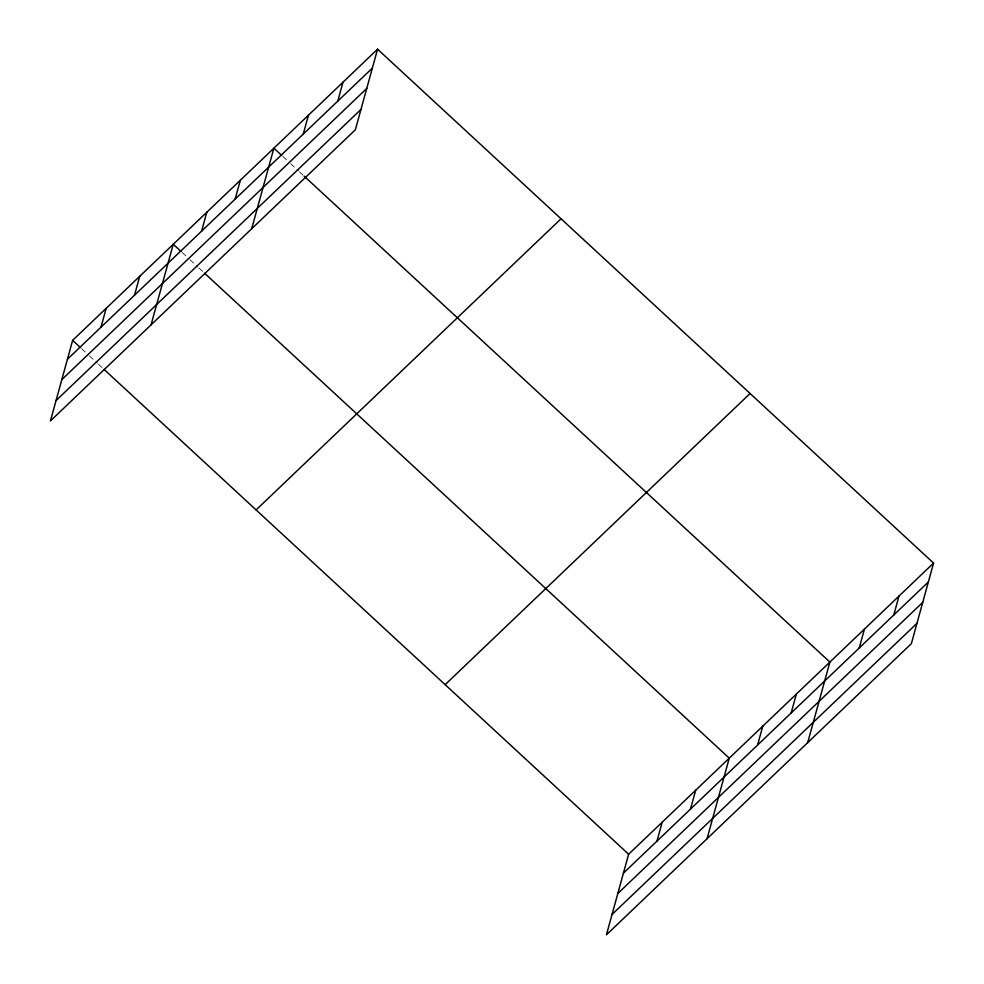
<?xml version="1.0" encoding="UTF-8"?>
<svg xmlns="http://www.w3.org/2000/svg" width="984" height="984" viewBox="0 0 984 984"><rect width="100%" height="100%" fill="white"/><g stroke="black" fill="none" stroke-linecap="round" stroke-linejoin="round"><path stroke-width="0.74" stroke-dasharray="4.92 3.69" d="M282.838 156.468L289.542 162.667M290.661 163.701L298.496 170.945M299.616 171.979L302.974 175.078M182.212 252.544L188.916 258.755M190.035 259.788L197.87 267.021M198.989 268.054L203.467 272.199M81.586 348.631L88.289 354.83M89.409 355.864L97.244 363.108M98.363 364.142L102.84 368.274"/><path stroke-width="1.48" d="M377.561 49.2L72.631 340.353L50.442 420.918L355.372 129.765L377.561 49.2L933.558 563.082L911.369 643.647L606.439 934.8L628.628 854.235L933.558 563.082M100.958 327.242L106.174 308.336M134.513 295.212L139.716 276.307M151.069 324.831L173.258 244.278L181.093 251.51M201.597 231.154L206.8 212.249M235.139 199.137L240.342 180.22M251.695 228.755L273.884 148.19L281.719 155.435M303.232 134.107L308.447 115.202M337.795 101.106L342.998 82.201M656.968 841.123L662.171 822.218M690.51 809.094L695.713 790.189M707.066 838.712L729.255 758.16L204.586 273.232M757.594 745.036L762.797 726.13M791.136 713.019L796.339 694.101M807.692 742.637L829.881 662.072L304.093 176.111M859.229 647.989L864.444 629.083M893.792 614.988L898.995 596.083M67.416 359.271L372.358 68.105M61.82 379.615L366.749 88.449M56.039 400.574L360.98 109.421M256.111 509.933L561.04 218.78M445.149 684.655L750.079 393.502M623.426 873.152L928.355 581.987M617.817 893.497L922.746 602.331M612.048 914.456L916.977 623.303M72.631 340.353L80.467 347.598M103.96 369.308L628.628 854.235"/></g></svg>
